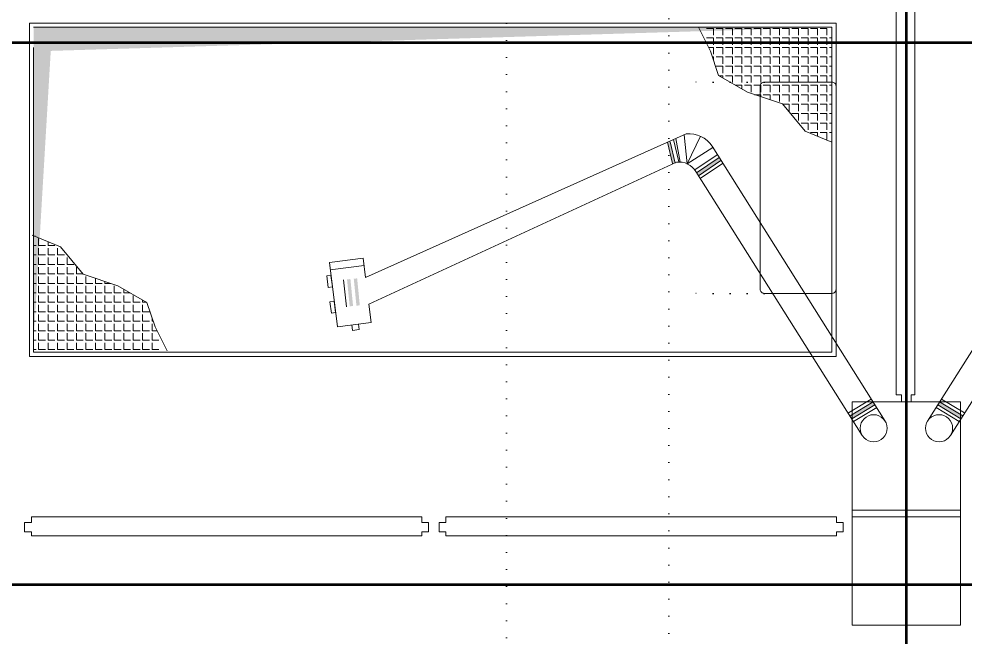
# Model space of a CAD drawing. Header units: metres. Extents: x -13933 to 152404, y -7861 to 21912.
# Drawn here: x 1644 to 2343, y 5591 to 6048 of the extents above; entities that cross this region are included whole.
import ezdxf

# ---------------------------------------------------------------- set-up
doc = ezdxf.new("R2010")
doc.units = ezdxf.units.M
doc.header["$LTSCALE"] = 100
doc.header["$MEASUREMENT"] = 0
for name, pattern in [('ACAD_ISO05W100', [33, 24, -3, 0, -3, 0, -3]), ('DOT2', [0.125, 0, -0.125]), ('HIDDEN', [0.375, 0.25, -0.125])]:
    doc.linetypes.add(name, pattern=pattern)
doc.layers.get('0').update_dxf_attribs({"color": 9, "lineweight": 9})
for name, color, linetype, lineweight in [('01', 9, 'Continuous', 9), ('06D', 9, 'Continuous', 9), ('10', 9, 'Continuous', 9), ('20', 9, 'DOT2', 9), ('bakırcı ekipman', 252, 'ACAD_ISO05W100', 9)]:
    doc.layers.add(name, color=color, linetype=linetype, lineweight=lineweight)

# ---------------------------------------------------------------- blocks, each defined once
blk = doc.blocks.new('p-kolon_80x80')
blk.add_lwpolyline([(-40, -40), (40, -40), (40, 40), (-40, 40)], close=True)
blk = doc.blocks.new('2.bod.sitatik')
at = {"layer": '01'}
for p in [(2300, -2905), (2300, -2990)]:
    blk.add_blockref('p-kolon_80x80', p, dxfattribs=at)
blk = doc.blocks.new('p-işyeri')
at = {"color": 0, "const_width": 2}
blk.add_lwpolyline([(200, 0), (200, 700), (-200, 700), (-200, 0)], close=True, dxfattribs=at)
blk = doc.blocks.new('rf')
at = {"layer": 'bakırcı ekipman', "color": 0, "lineweight": 0}
for p, q in [((174820.42, -9265.6), (174802.78, -9274.52)), ((174802.78, -9274.52), (174784.78, -9280.52)), ((174798.55, -9276.74), (174796.14, -9276.74)), ((174798.55, -9276.74), (174798.55, -9275.93)), ((174805.53, -9276.74), (174800.45, -9276.74)), ((174805.53, -9276.74), (174805.53, -9273.06)), ((174812.52, -9276.74), (174807.44, -9276.74)), ((174812.52, -9276.74), (174812.52, -9271.66)), ((174819.5, -9276.74), (174814.42, -9276.74)), ((174819.5, -9276.74), (174819.5, -9271.66)), ((174784.78, -9280.52), (174772.35, -9301.95)), ((174784.58, -9283.72), (174782.92, -9283.72)), ((174784.58, -9283.72), (174784.58, -9280.87)), ((174791.56, -9283.72), (174786.48, -9283.72)), ((174791.56, -9283.72), (174791.56, -9278.64)), ((174798.55, -9283.72), (174793.47, -9283.72)), ((174798.55, -9283.72), (174798.55, -9278.64)), ((174805.53, -9283.72), (174800.45, -9283.72)), ((174805.53, -9283.72), (174805.53, -9278.64)), ((174812.52, -9283.72), (174807.44, -9283.72)), ((174812.52, -9283.72), (174812.52, -9278.64)), ((174819.5, -9283.72), (174814.42, -9283.72)), ((174819.5, -9283.72), (174819.5, -9278.64)), ((174784.58, -9290.71), (174779.5, -9290.71)), ((174784.58, -9290.71), (174784.58, -9285.63)), ((174791.56, -9290.71), (174786.48, -9290.71)), ((174791.56, -9290.71), (174791.56, -9285.63)), ((174798.55, -9290.71), (174793.47, -9290.71)), ((174798.55, -9290.71), (174798.55, -9285.63)), ((174805.53, -9290.71), (174800.45, -9290.71)), ((174805.53, -9290.71), (174805.53, -9285.63)), ((174812.52, -9290.71), (174807.44, -9290.71)), ((174812.52, -9290.71), (174812.52, -9285.63)), ((174819.5, -9290.71), (174814.42, -9290.71)), ((174819.5, -9290.71), (174819.5, -9285.63)), ((174777.59, -9297.69), (174774.82, -9297.69)), ((174777.59, -9297.69), (174777.59, -9292.91)), ((174784.58, -9297.69), (174779.5, -9297.69)), ((174784.58, -9297.69), (174784.58, -9292.61)), ((174791.56, -9297.69), (174786.48, -9297.69)), ((174791.56, -9297.69), (174791.56, -9292.61)), ((174798.55, -9297.69), (174793.47, -9297.69)), ((174798.55, -9297.69), (174798.55, -9292.61)), ((174805.53, -9297.69), (174800.45, -9297.69)), ((174805.53, -9297.69), (174805.53, -9292.61)), ((174812.52, -9297.69), (174807.44, -9297.69)), ((174812.52, -9297.69), (174812.52, -9292.61)), ((174819.5, -9297.69), (174814.42, -9297.69)), ((174819.5, -9297.69), (174819.5, -9292.61)), ((174772.35, -9301.95), (174763.77, -9327.67)), ((174777.59, -9304.68), (174772.51, -9304.68)), ((174777.59, -9304.68), (174777.59, -9299.6)), ((174784.58, -9304.68), (174779.5, -9304.68)), ((174784.58, -9304.68), (174784.58, -9299.6)), ((174791.56, -9304.68), (174786.48, -9304.68)), ((174791.56, -9304.68), (174791.56, -9299.6)), ((174798.55, -9304.68), (174793.47, -9304.68)), ((174798.55, -9304.68), (174798.55, -9299.6)), ((174805.53, -9304.68), (174800.45, -9304.68)), ((174805.53, -9304.68), (174805.53, -9299.6)), ((174812.52, -9304.68), (174807.44, -9304.68)), ((174812.52, -9304.68), (174812.52, -9299.6)), ((174819.5, -9304.68), (174814.42, -9304.68)), ((174819.5, -9304.68), (174819.5, -9299.6)), ((174770.61, -9311.66), (174769.11, -9311.66)), ((174770.61, -9311.66), (174770.61, -9307.16)), ((174777.59, -9311.66), (174772.51, -9311.66)), ((174777.59, -9311.66), (174777.59, -9306.58)), ((174784.58, -9311.66), (174779.5, -9311.66)), ((174784.58, -9311.66), (174784.58, -9306.58)), ((174791.56, -9311.66), (174786.48, -9311.66)), ((174791.56, -9311.66), (174791.56, -9306.58)), ((174798.55, -9311.66), (174793.47, -9311.66)), ((174798.55, -9311.66), (174798.55, -9306.58)), ((174805.53, -9311.66), (174800.45, -9311.66)), ((174805.53, -9311.66), (174805.53, -9306.58)), ((174812.52, -9311.66), (174807.44, -9311.66)), ((174812.52, -9311.66), (174812.52, -9306.58)), ((174819.5, -9311.66), (174814.42, -9311.66)), ((174819.5, -9311.66), (174819.5, -9306.58)), ((174770.61, -9318.65), (174766.78, -9318.65)), ((174770.61, -9318.65), (174770.61, -9313.57)), ((174777.59, -9318.65), (174772.51, -9318.65)), ((174777.59, -9318.65), (174777.59, -9313.57)), ((174784.58, -9318.65), (174779.5, -9318.65)), ((174784.58, -9318.65), (174784.58, -9313.57)), ((174791.56, -9318.65), (174786.48, -9318.65)), ((174791.56, -9318.65), (174791.56, -9313.57)), ((174798.55, -9318.65), (174793.47, -9318.65)), ((174798.55, -9318.65), (174798.55, -9313.57)), ((174805.53, -9318.65), (174800.45, -9318.65)), ((174805.53, -9318.65), (174805.53, -9313.57)), ((174812.52, -9318.65), (174807.44, -9318.65)), ((174812.52, -9318.65), (174812.52, -9313.57)), ((174819.5, -9318.65), (174814.42, -9318.65)), ((174819.5, -9318.65), (174819.5, -9313.57)), ((174770.61, -9325.63), (174765.53, -9325.63)), ((174770.61, -9325.63), (174770.61, -9320.55)), ((174777.59, -9325.63), (174772.51, -9325.63)), ((174777.59, -9325.63), (174777.59, -9320.55)), ((174784.58, -9325.63), (174779.5, -9325.63)), ((174784.58, -9325.63), (174784.58, -9320.55)), ((174791.56, -9325.63), (174786.48, -9325.63)), ((174791.56, -9325.63), (174791.56, -9320.55)), ((174798.55, -9325.63), (174793.47, -9325.63)), ((174798.55, -9325.63), (174798.55, -9320.55)), ((174805.53, -9325.63), (174800.45, -9325.63)), ((174805.53, -9325.63), (174805.53, -9320.55)), ((174812.52, -9325.63), (174807.44, -9325.63)), ((174812.52, -9325.63), (174812.52, -9320.55)), ((174819.5, -9325.63), (174814.42, -9325.63)), ((174819.5, -9325.63), (174819.5, -9320.55)), ((174763.77, -9327.67), (174743.62, -9344.38)), ((174763.62, -9332.62), (174758.54, -9332.62)), ((174763.62, -9332.62), (174763.62, -9327.79)), ((174770.61, -9332.62), (174765.53, -9332.62)), ((174770.61, -9332.62), (174770.61, -9327.54)), ((174777.59, -9332.62), (174772.51, -9332.62)), ((174777.59, -9332.62), (174777.59, -9327.54)), ((174784.58, -9332.62), (174779.5, -9332.62)), ((174784.58, -9332.62), (174784.58, -9327.54)), ((174791.56, -9332.62), (174786.48, -9332.62)), ((174791.56, -9332.62), (174791.56, -9327.54)), ((174798.55, -9332.62), (174793.47, -9332.62)), ((174798.55, -9332.62), (174798.55, -9327.54)), ((174805.53, -9332.62), (174800.45, -9332.62)), ((174805.53, -9332.62), (174805.53, -9327.54)), ((174812.52, -9332.62), (174807.44, -9332.62)), ((174812.52, -9332.62), (174812.52, -9327.54)), ((174819.5, -9332.62), (174814.42, -9332.62)), ((174819.5, -9332.62), (174819.5, -9327.54)), ((174749.65, -9339.6), (174749.38, -9339.6)), ((174749.65, -9339.6), (174749.65, -9339.38)), ((174756.64, -9339.6), (174751.56, -9339.6)), ((174756.64, -9339.6), (174756.64, -9334.52)), ((174763.62, -9339.6), (174758.54, -9339.6)), ((174763.62, -9339.6), (174763.62, -9334.52)), ((174770.61, -9339.6), (174765.53, -9339.6)), ((174770.61, -9339.6), (174770.61, -9334.52)), ((174777.59, -9339.6), (174772.51, -9339.6)), ((174777.59, -9339.6), (174777.59, -9334.52)), ((174784.58, -9339.6), (174779.5, -9339.6)), ((174784.58, -9339.6), (174784.58, -9334.52)), ((174791.56, -9339.6), (174786.48, -9339.6)), ((174791.56, -9339.6), (174791.56, -9334.52)), ((174798.55, -9339.6), (174793.47, -9339.6)), ((174798.55, -9339.6), (174798.55, -9334.52)), ((174805.53, -9339.6), (174800.45, -9339.6)), ((174805.53, -9339.6), (174805.53, -9334.52)), ((174812.52, -9339.6), (174807.44, -9339.6)), ((174812.52, -9339.6), (174812.52, -9334.52)), ((174819.5, -9339.6), (174814.42, -9339.6)), ((174819.5, -9339.6), (174819.5, -9334.52)), ((174743.62, -9344.38), (174735.05, -9365.29)), ((174749.65, -9346.59), (174744.57, -9346.59)), ((174749.65, -9346.59), (174749.65, -9341.51)), ((174756.64, -9346.59), (174751.56, -9346.59)), ((174756.64, -9346.59), (174756.64, -9341.51)), ((174763.62, -9346.59), (174758.54, -9346.59)), ((174763.62, -9346.59), (174763.62, -9341.51)), ((174770.61, -9346.59), (174765.53, -9346.59)), ((174770.61, -9346.59), (174770.61, -9341.51)), ((174777.59, -9346.59), (174772.51, -9346.59)), ((174777.59, -9346.59), (174777.59, -9341.51)), ((174784.58, -9346.59), (174779.5, -9346.59)), ((174784.58, -9346.59), (174784.58, -9341.51)), ((174791.56, -9346.59), (174786.48, -9346.59)), ((174791.56, -9346.59), (174791.56, -9341.51)), ((174798.55, -9346.59), (174793.47, -9346.59)), ((174798.55, -9346.59), (174798.55, -9341.51)), ((174805.53, -9346.59), (174800.45, -9346.59)), ((174805.53, -9346.59), (174805.53, -9341.51)), ((174812.52, -9346.59), (174807.44, -9346.59)), ((174812.52, -9346.59), (174812.52, -9341.51)), ((174819.5, -9346.59), (174814.42, -9346.59)), ((174819.5, -9346.59), (174819.5, -9341.51)), ((174742.67, -9353.57), (174739.66, -9353.57)), ((174742.67, -9353.57), (174742.67, -9348.49)), ((174749.65, -9353.57), (174744.57, -9353.57)), ((174749.65, -9353.57), (174749.65, -9348.49)), ((174756.64, -9353.57), (174751.56, -9353.57)), ((174756.64, -9353.57), (174756.64, -9348.49)), ((174763.62, -9353.57), (174758.54, -9353.57)), ((174763.62, -9353.57), (174763.62, -9348.49)), ((174770.61, -9353.57), (174765.53, -9353.57)), ((174770.61, -9353.57), (174770.61, -9348.49)), ((174777.59, -9353.57), (174772.51, -9353.57)), ((174777.59, -9353.57), (174777.59, -9348.49)), ((174784.58, -9353.57), (174779.5, -9353.57)), ((174784.58, -9353.57), (174784.58, -9348.49)), ((174791.56, -9353.57), (174786.48, -9353.57)), ((174791.56, -9353.57), (174791.56, -9348.49)), ((174798.55, -9353.57), (174793.47, -9353.57)), ((174798.55, -9353.57), (174798.55, -9348.49)), ((174805.53, -9353.57), (174800.45, -9353.57)), ((174805.53, -9353.57), (174805.53, -9348.49)), ((174812.52, -9353.57), (174807.44, -9353.57)), ((174812.52, -9353.57), (174812.52, -9348.49)), ((174819.5, -9353.57), (174814.42, -9353.57)), ((174819.5, -9353.57), (174819.5, -9348.49)), ((174742.67, -9360.56), (174737.59, -9360.56)), ((174742.67, -9360.56), (174742.67, -9355.48)), ((174749.65, -9360.56), (174744.57, -9360.56)), ((174749.65, -9360.56), (174749.65, -9355.48)), ((174756.64, -9360.56), (174751.56, -9360.56)), ((174756.64, -9360.56), (174756.64, -9355.48)), ((174763.62, -9360.56), (174758.54, -9360.56)), ((174763.62, -9360.56), (174763.62, -9355.48)), ((174770.61, -9360.56), (174765.53, -9360.56)), ((174770.61, -9360.56), (174770.61, -9355.48)), ((174777.59, -9360.56), (174772.51, -9360.56)), ((174777.59, -9360.56), (174777.59, -9355.48)), ((174784.58, -9360.56), (174779.5, -9360.56)), ((174784.58, -9360.56), (174784.58, -9355.48)), ((174791.56, -9360.56), (174786.48, -9360.56)), ((174791.56, -9360.56), (174791.56, -9355.48)), ((174798.55, -9360.56), (174793.47, -9360.56)), ((174798.55, -9360.56), (174798.55, -9355.48)), ((174805.53, -9360.56), (174800.45, -9360.56)), ((174805.53, -9360.56), (174805.53, -9355.48)), ((174812.52, -9360.56), (174807.44, -9360.56)), ((174812.52, -9360.56), (174812.52, -9355.48)), ((174819.5, -9360.56), (174814.42, -9360.56)), ((174819.5, -9360.56), (174819.5, -9355.48)), ((174735.68, -9364.29), (174735.68, -9362.82)), ((174742.67, -9364.29), (174742.67, -9362.46)), ((174749.65, -9364.29), (174749.65, -9362.46)), ((174756.64, -9364.29), (174756.64, -9362.46)), ((174763.62, -9364.29), (174763.62, -9362.46)), ((174770.61, -9364.29), (174770.61, -9362.46)), ((174777.59, -9364.29), (174777.59, -9362.46)), ((174784.58, -9364.29), (174784.58, -9362.46)), ((174791.56, -9364.29), (174791.56, -9362.46)), ((174798.55, -9364.29), (174798.55, -9362.46)), ((174805.53, -9364.29), (174805.53, -9362.46)), ((174812.52, -9364.29), (174812.52, -9362.46)), ((174819.5, -9364.29), (174819.5, -9362.46))]:
    blk.add_line(p, q, dxfattribs=at)
blk = doc.blocks.new('p-mekanik_boyahane_mahal10')
for points in [[(124.49, 158.08), (122.49, 158.28), (118.82, 142.57), (120.83, 142.37)], [(124.49, 158.08), (122.49, 158.28), (118.82, 142.57), (120.83, 142.37)], [(101.69, 133.35), (103.01, 135.47), (86.46, 146.73), (85.13, 144.61)], [(101.69, 133.35), (103.01, 135.47), (86.46, 146.73), (85.13, 144.61)], [(-11.67, -46.07), (-10.35, -43.95), (-27.46, -33.6), (-28.79, -35.72)], [(-11.67, -46.07), (-10.35, -43.95), (-27.46, -33.6), (-28.79, -35.72)], [(-11.67, -46.07), (-10.35, -43.95), (-27.46, -33.6), (-28.79, -35.72)]]:
    blk.add_hatch(color=256).paths.add_polyline_path(points)
h = blk.add_hatch(color=256)
h.paths.add_polyline_path([(356.89, 37.18), (359.38, 36.93), (361.35, 56.83), (358.86, 57.08)])
h.paths.add_polyline_path([(351.91, 37.67), (354.4, 37.42), (356.37, 57.33), (353.88, 57.57)])
h = blk.add_hatch(color=256)
h.paths.add_polyline_path([(356.89, 37.18), (359.38, 36.93), (361.35, 56.83), (358.86, 57.08)])
h.paths.add_polyline_path([(351.91, 37.67), (354.4, 37.42), (356.37, 57.33), (353.88, 57.57)])
for p, q in [((0, 246), (596, 246)), ((0, 3), (0, 246)), ((596, 246), (596, 0)), ((3, 243), (593, 243)), ((3, 3), (3, 243)), ((6.73, 242.09), (6.73, 237.01)), ((6.73, 242.09), (11.81, 242.09)), ((13.72, 242.09), (13.72, 237.01)), ((13.72, 242.09), (18.8, 242.09)), ((20.7, 242.09), (20.7, 237.01)), ((20.7, 242.09), (25.78, 242.09)), ((27.69, 242.09), (27.69, 237.01)), ((27.69, 242.09), (32.77, 242.09)), ((34.67, 242.09), (34.67, 237.01)), ((34.67, 242.09), (39.75, 242.09)), ((41.66, 242.09), (41.66, 237.01)), ((41.66, 242.09), (46.74, 242.09)), ((48.64, 242.09), (48.64, 237.01)), ((48.64, 242.09), (53.72, 242.09)), ((55.63, 242.09), (55.63, 237.01)), ((55.63, 242.09), (60.71, 242.09)), ((62.61, 242.09), (62.61, 237.01)), ((62.61, 242.09), (67.69, 242.09)), ((69.6, 242.09), (69.6, 237.01)), ((69.6, 242.09), (74.68, 242.09)), ((76.58, 242.09), (76.58, 237.01)), ((76.58, 242.09), (81.66, 242.09)), ((83.57, 242.09), (83.57, 237.01)), ((83.57, 242.09), (88.65, 242.09)), ((90.55, 242.09), (90.55, 237.01)), ((90.55, 242.09), (95.63, 242.09)), ((101.69, 243), (92.77, 225.37)), ((3, 235.1), (4.83, 235.1)), ((6.73, 235.1), (6.73, 230.02)), ((6.73, 235.1), (11.81, 235.1)), ((13.72, 235.1), (13.72, 230.02)), ((13.72, 235.1), (18.8, 235.1)), ((20.7, 235.1), (20.7, 230.02)), ((20.7, 235.1), (25.78, 235.1)), ((27.69, 235.1), (27.69, 230.02)), ((27.69, 235.1), (32.77, 235.1)), ((34.67, 235.1), (34.67, 230.02)), ((34.67, 235.1), (39.75, 235.1)), ((41.66, 235.1), (41.66, 230.02)), ((41.66, 235.1), (46.74, 235.1)), ((48.64, 235.1), (48.64, 230.02)), ((48.64, 235.1), (53.72, 235.1)), ((55.63, 235.1), (55.63, 230.02)), ((55.63, 235.1), (60.71, 235.1)), ((62.61, 235.1), (62.61, 230.02)), ((62.61, 235.1), (67.69, 235.1)), ((69.6, 235.1), (69.6, 230.02)), ((69.6, 235.1), (74.68, 235.1)), ((76.58, 235.1), (76.58, 230.02)), ((76.58, 235.1), (81.66, 235.1)), ((83.57, 235.1), (83.57, 230.02)), ((83.57, 235.1), (88.65, 235.1)), ((90.55, 235.1), (90.55, 230.02)), ((90.55, 235.1), (95.63, 235.1)), ((3, 228.12), (4.83, 228.12)), ((6.73, 228.12), (6.73, 223.04)), ((6.73, 228.12), (11.81, 228.12)), ((13.72, 228.12), (13.72, 223.04)), ((13.72, 228.12), (18.8, 228.12)), ((20.7, 228.12), (20.7, 223.04)), ((20.7, 228.12), (25.78, 228.12)), ((27.69, 228.12), (27.69, 223.04)), ((27.69, 228.12), (32.77, 228.12)), ((34.67, 228.12), (34.67, 223.04)), ((34.67, 228.12), (39.75, 228.12)), ((41.66, 228.12), (41.66, 223.04)), ((41.66, 228.12), (46.74, 228.12)), ((48.64, 228.12), (48.64, 223.04)), ((48.64, 228.12), (53.72, 228.12)), ((55.63, 228.12), (55.63, 223.04)), ((55.63, 228.12), (60.71, 228.12)), ((62.61, 228.12), (62.61, 223.04)), ((62.61, 228.12), (67.69, 228.12)), ((69.6, 228.12), (69.6, 223.04)), ((69.6, 228.12), (74.68, 228.12)), ((76.58, 228.12), (76.58, 223.04)), ((76.58, 228.12), (81.66, 228.12)), ((83.57, 228.12), (83.57, 223.04)), ((83.57, 228.12), (88.65, 228.12)), ((92.77, 225.37), (86.77, 207.36)), ((90.55, 228.12), (90.55, 223.04)), ((90.55, 228.12), (94.23, 228.12)), ((593, 228), (593, 3)), ((3, 221.13), (4.83, 221.13)), ((6.73, 221.13), (6.73, 216.05)), ((6.73, 221.13), (11.81, 221.13)), ((13.72, 221.13), (13.72, 216.05)), ((13.72, 221.13), (18.8, 221.13)), ((20.7, 221.13), (20.7, 216.05)), ((20.7, 221.13), (25.78, 221.13)), ((27.69, 221.13), (27.69, 216.05)), ((27.69, 221.13), (32.77, 221.13)), ((34.67, 221.13), (34.67, 216.05)), ((34.67, 221.13), (39.75, 221.13)), ((41.66, 221.13), (41.66, 216.05)), ((41.66, 221.13), (46.74, 221.13)), ((48.64, 221.13), (48.64, 216.05)), ((48.64, 221.13), (53.72, 221.13)), ((55.63, 221.13), (55.63, 216.05)), ((55.63, 221.13), (60.71, 221.13)), ((62.61, 221.13), (62.61, 216.05)), ((62.61, 221.13), (67.69, 221.13)), ((69.6, 221.13), (69.6, 216.05)), ((69.6, 221.13), (74.68, 221.13)), ((76.58, 221.13), (76.58, 216.05)), ((76.58, 221.13), (81.66, 221.13)), ((83.57, 221.13), (83.57, 216.05)), ((83.57, 221.13), (88.65, 221.13)), ((90.55, 221.13), (90.55, 218.72)), ((90.55, 221.13), (91.36, 221.13)), ((3, 214.15), (4.83, 214.15)), ((6.73, 214.15), (6.73, 209.07)), ((6.73, 214.15), (11.81, 214.15)), ((13.72, 214.15), (13.72, 209.07)), ((13.72, 214.15), (18.8, 214.15)), ((20.7, 214.15), (20.7, 209.07)), ((20.7, 214.15), (25.78, 214.15)), ((27.69, 214.15), (27.69, 209.07)), ((27.69, 214.15), (32.77, 214.15)), ((34.67, 214.15), (34.67, 209.07)), ((34.67, 214.15), (39.75, 214.15)), ((41.66, 214.15), (41.66, 209.07)), ((41.66, 214.15), (46.74, 214.15)), ((48.64, 214.15), (48.64, 209.07)), ((48.64, 214.15), (53.72, 214.15)), ((55.63, 214.15), (55.63, 209.07)), ((55.63, 214.15), (60.71, 214.15)), ((62.61, 214.15), (62.61, 209.07)), ((62.61, 214.15), (67.69, 214.15)), ((69.6, 214.15), (69.6, 209.07)), ((69.6, 214.15), (74.68, 214.15)), ((76.58, 214.15), (76.58, 209.07)), ((76.58, 214.15), (81.66, 214.15)), ((83.57, 214.15), (83.57, 209.07)), ((83.57, 214.15), (88.65, 214.15)), ((3, 207.16), (4.83, 207.16)), ((6.73, 207.16), (6.73, 202.08)), ((6.73, 207.16), (11.81, 207.16)), ((13.72, 207.16), (13.72, 202.08)), ((13.72, 207.16), (18.8, 207.16)), ((20.7, 207.16), (20.7, 202.08)), ((20.7, 207.16), (25.78, 207.16)), ((27.69, 207.16), (27.69, 202.08)), ((27.69, 207.16), (32.77, 207.16)), ((34.67, 207.16), (34.67, 202.08)), ((34.67, 207.16), (39.75, 207.16)), ((41.66, 207.16), (41.66, 202.08)), ((41.66, 207.16), (46.74, 207.16)), ((48.64, 207.16), (48.64, 202.08)), ((48.64, 207.16), (53.72, 207.16)), ((55.63, 207.16), (55.63, 202.08)), ((55.63, 207.16), (60.71, 207.16)), ((62.61, 207.16), (62.61, 202.08)), ((62.61, 207.16), (67.69, 207.16)), ((86.77, 207.36), (65.34, 194.93)), ((69.6, 207.16), (69.6, 202.08)), ((69.6, 207.16), (74.68, 207.16)), ((76.58, 207.16), (76.58, 202.08)), ((76.58, 207.16), (81.66, 207.16)), ((83.57, 207.16), (83.57, 205.5)), ((83.57, 207.16), (86.42, 207.16)), ((3, 200.18), (4.83, 200.18)), ((6.73, 200.18), (6.73, 195.1)), ((6.73, 200.18), (11.81, 200.18)), ((13.72, 200.18), (13.72, 195.1)), ((13.72, 200.18), (18.8, 200.18)), ((20.7, 200.18), (20.7, 195.1)), ((20.7, 200.18), (25.78, 200.18)), ((27.69, 200.18), (27.69, 195.1)), ((27.69, 200.18), (32.77, 200.18)), ((34.67, 200.18), (34.67, 195.1)), ((34.67, 200.18), (39.75, 200.18)), ((41.66, 200.18), (41.66, 195.1)), ((41.66, 200.18), (46.74, 200.18)), ((48.64, 200.18), (48.64, 195.1)), ((48.64, 200.18), (53.72, 200.18)), ((55.63, 200.18), (55.63, 195.1)), ((55.63, 200.18), (60.71, 200.18)), ((62.61, 200.18), (62.61, 195.1)), ((62.61, 200.18), (67.69, 200.18)), ((69.6, 200.18), (69.6, 197.4)), ((69.6, 200.18), (74.39, 200.18)), ((3, 193.19), (4.83, 193.19)), ((6.73, 193.19), (6.73, 188.11)), ((6.73, 193.19), (11.81, 193.19)), ((13.72, 193.19), (13.72, 188.11)), ((13.72, 193.19), (18.8, 193.19)), ((20.7, 193.19), (20.7, 188.11)), ((20.7, 193.19), (25.78, 193.19)), ((27.69, 193.19), (27.69, 188.11)), ((27.69, 193.19), (32.77, 193.19)), ((34.67, 193.19), (34.67, 188.11)), ((34.67, 193.19), (39.75, 193.19)), ((65.34, 194.93), (39.63, 186.35)), ((41.66, 193.19), (41.66, 188.11)), ((41.66, 193.19), (46.74, 193.19)), ((48.64, 193.19), (48.64, 189.36)), ((48.64, 193.19), (53.72, 193.19)), ((55.63, 193.19), (55.63, 191.69)), ((55.63, 193.19), (60.13, 193.19)), ((3, 186.21), (4.83, 186.21)), ((6.73, 186.21), (6.73, 181.13)), ((6.73, 186.21), (11.81, 186.21)), ((13.72, 186.21), (13.72, 181.13)), ((13.72, 186.21), (18.8, 186.21)), ((20.7, 186.21), (20.7, 181.13)), ((20.7, 186.21), (25.78, 186.21)), ((39.63, 186.35), (22.91, 166.2)), ((27.69, 186.21), (27.69, 181.13)), ((27.69, 186.21), (32.77, 186.21)), ((34.67, 186.21), (34.67, 181.13)), ((34.67, 186.21), (39.5, 186.21)), ((3, 179.22), (4.83, 179.22)), ((6.73, 179.22), (6.73, 174.14)), ((6.73, 179.22), (11.81, 179.22)), ((13.72, 179.22), (13.72, 174.14)), ((13.72, 179.22), (18.8, 179.22)), ((20.7, 179.22), (20.7, 174.14)), ((20.7, 179.22), (25.78, 179.22)), ((27.69, 179.22), (27.69, 174.14)), ((27.69, 179.22), (32.77, 179.22)), ((3, 172.24), (4.83, 172.24)), ((6.73, 172.24), (6.73, 167.16)), ((6.73, 172.24), (11.81, 172.24)), ((13.72, 172.24), (13.72, 167.16)), ((13.72, 172.24), (18.8, 172.24)), ((20.7, 172.24), (20.7, 167.16)), ((20.7, 172.24), (25.78, 172.24)), ((27.69, 172.24), (27.69, 171.96)), ((27.69, 172.24), (27.92, 172.24)), ((22.91, 166.2), (3, 158.04)), ((3, 165.25), (4.83, 165.25)), ((6.73, 165.25), (6.73, 160.17)), ((6.73, 165.25), (11.81, 165.25)), ((13.72, 165.25), (13.72, 162.25)), ((13.72, 165.25), (18.8, 165.25)), ((110.02, 142.15), (100.26, 162.61)), ((110.02, 142.15), (100.26, 162.61)), ((110.02, 142.15), (112.3, 163.53)), ((110.02, 142.15), (112.3, 163.53)), ((110.63, 164.28), (347.62, 58.32)), ((110.63, 164.28), (347.62, 58.32)), ((-36.31, -47.78), (91.59, 155.06)), ((-36.31, -47.78), (91.59, 155.06)), ((110.02, 142.15), (91.01, 154.14)), ((110.02, 142.15), (91.01, 154.14)), ((115.29, 143.46), (118.45, 160.79)), ((115.29, 143.46), (118.45, 160.79)), ((116.2, 143.73), (120.02, 160.08)), ((116.2, 143.73), (120.02, 160.08)), ((118.82, 142.57), (122.49, 158.28)), ((118.82, 142.57), (122.49, 158.28)), ((120.83, 142.37), (124.49, 158.08)), ((120.83, 142.37), (124.49, 158.08)), ((104.33, 137.6), (87.78, 148.85)), ((104.33, 137.6), (87.78, 148.85)), ((100.36, 131.23), (83.81, 142.48)), ((100.36, 131.23), (83.81, 142.48)), ((101.69, 133.35), (85.13, 144.61)), ((101.69, 133.35), (85.13, 144.61)), ((103.01, 135.47), (86.46, 146.73)), ((103.01, 135.47), (86.46, 146.73)), ((117.8, 143.4), (345.15, 38.47)), ((117.8, 143.4), (345.15, 38.47)), ((-19.39, -58.45), (103.52, 136.49)), ((-19.39, -58.45), (103.52, 136.49)), ((347.62, 58.32), (349.37, 72.38)), ((347.62, 58.32), (349.37, 72.38)), ((349.37, 72.38), (374.4, 69.27)), ((349.37, 72.38), (374.4, 69.27)), ((348.71, 67.08), (373.74, 63.97)), ((348.71, 67.08), (373.74, 63.97)), ((374.4, 69.27), (368.49, 21.82)), ((374.4, 69.27), (368.49, 21.82)), ((363.84, 56.59), (361.86, 36.68)), ((363.84, 56.59), (361.86, 36.68)), ((343.47, 24.93), (345.15, 38.47)), ((343.47, 24.93), (345.15, 38.47)), ((368.49, 21.82), (343.47, 24.93)), ((368.49, 21.82), (343.47, 24.93)), ((352.82, 23.77), (352.33, 19.81)), ((352.82, 23.77), (352.33, 19.81)), ((357.75, 23.16), (357.26, 19.2)), ((357.75, 23.16), (357.26, 19.2)), ((357.26, 19.2), (352.33, 19.81)), ((357.26, 19.2), (352.33, 19.81)), ((-10.35, -43.95), (-27.46, -33.6)), ((-10.35, -43.95), (-27.46, -33.6)), ((-10.35, -43.95), (-27.46, -33.6)), ((-9.11, -41.77), (-26.06, -31.53)), ((-9.11, -41.77), (-26.06, -31.53)), ((-9.11, -41.77), (-26.06, -31.53)), ((-12.99, -48.19), (-30.11, -37.84)), ((-12.99, -48.19), (-30.11, -37.84)), ((-12.99, -48.19), (-30.11, -37.84)), ((-11.67, -46.07), (-28.79, -35.72)), ((-11.67, -46.07), (-28.79, -35.72)), ((-11.67, -46.07), (-28.79, -35.72))]:
    blk.add_line(p, q)
for points in [[(3, 243), (3, 3), (53.89, 3), (3, 3), (593, 3)], [(0, 3), (0, 0), (596, 0)]]:
    blk.add_lwpolyline(points)
for points in [[(373.22, 59.77), (372.17, 51.33), (375.3, 50.94), (376.35, 59.38)], [(373.22, 59.77), (372.17, 51.33), (375.3, 50.94), (376.35, 59.38)], [(370.85, 40.73), (369.8, 32.29), (372.93, 31.9), (373.98, 40.34)], [(370.85, 40.73), (369.8, 32.29), (372.93, 31.9), (373.98, 40.34)]]:
    blk.add_lwpolyline(points, close=True)
blk.add_circle((-27.83, -53.07), 10)
blk.add_circle((-27.83, -53.07), 10)
blk.add_circle((-27.83, -53.07), 10)
for centre, radius in [((108.51, 144.39), 20), ((108.51, 144.39), 20), ((116.21, 128.49), 15), ((116.21, 128.49), 15)]:
    blk.add_arc(centre, radius, 83.9062, 147.76696)
blk.add_solid([(3, 243), (593, 243), (580.29, 225.53), (593, 11)])
at = {"extrusion": (0, 0, -1), "zscale": -1, "rotation": 270}
blk.add_blockref('rf', (8771.32, 174824.5), dxfattribs=at)
blk = doc.blocks.new('p-mekanik_boyahane_mahal06')
for points in [[(471.51, 158.08), (473.51, 158.28), (477.18, 142.57), (475.17, 142.37)], [(471.51, 158.08), (473.51, 158.28), (477.18, 142.57), (475.17, 142.37)], [(494.31, 133.35), (492.99, 135.47), (509.54, 146.73), (510.87, 144.61)], [(494.31, 133.35), (492.99, 135.47), (509.54, 146.73), (510.87, 144.61)], [(607.67, -46.07), (606.35, -43.95), (623.46, -33.6), (624.79, -35.72)], [(607.67, -46.07), (606.35, -43.95), (623.46, -33.6), (624.79, -35.72)], [(607.67, -46.07), (606.35, -43.95), (623.46, -33.6), (624.79, -35.72)]]:
    blk.add_hatch(color=256).paths.add_polyline_path(points)
h = blk.add_hatch(color=256)
h.paths.add_polyline_path([(239.11, 37.18), (236.62, 36.93), (234.65, 56.83), (237.14, 57.08)])
h.paths.add_polyline_path([(244.09, 37.67), (241.6, 37.42), (239.63, 57.33), (242.12, 57.57)])
h = blk.add_hatch(color=256)
h.paths.add_polyline_path([(239.11, 37.18), (236.62, 36.93), (234.65, 56.83), (237.14, 57.08)])
h.paths.add_polyline_path([(244.09, 37.67), (241.6, 37.42), (239.63, 57.33), (242.12, 57.57)])
for p, q in [((596, 246), (0, 246)), ((0, 246), (0, 0)), ((596, 3), (596, 246)), ((593, 243), (3, 243)), ((494.31, 243), (503.23, 225.37)), ((505.45, 242.09), (500.37, 242.09)), ((505.45, 242.09), (505.45, 237.01)), ((512.43, 242.09), (507.35, 242.09)), ((512.43, 242.09), (512.43, 237.01)), ((519.42, 242.09), (514.34, 242.09)), ((519.42, 242.09), (519.42, 237.01)), ((526.4, 242.09), (521.32, 242.09)), ((526.4, 242.09), (526.4, 237.01)), ((533.39, 242.09), (528.31, 242.09)), ((533.39, 242.09), (533.39, 237.01)), ((540.37, 242.09), (535.29, 242.09)), ((540.37, 242.09), (540.37, 237.01)), ((547.36, 242.09), (542.28, 242.09)), ((547.36, 242.09), (547.36, 237.01)), ((554.34, 242.09), (549.26, 242.09)), ((554.34, 242.09), (554.34, 237.01)), ((561.33, 242.09), (556.25, 242.09)), ((561.33, 242.09), (561.33, 237.01)), ((568.31, 242.09), (563.23, 242.09)), ((568.31, 242.09), (568.31, 237.01)), ((575.3, 242.09), (570.22, 242.09)), ((575.3, 242.09), (575.3, 237.01)), ((582.28, 242.09), (577.2, 242.09)), ((582.28, 242.09), (582.28, 237.01)), ((589.27, 242.09), (584.19, 242.09)), ((589.27, 242.09), (589.27, 237.01)), ((593, 3), (593, 243)), ((505.45, 235.1), (500.37, 235.1)), ((505.45, 235.1), (505.45, 230.02)), ((512.43, 235.1), (507.35, 235.1)), ((512.43, 235.1), (512.43, 230.02)), ((519.42, 235.1), (514.34, 235.1)), ((519.42, 235.1), (519.42, 230.02)), ((526.4, 235.1), (521.32, 235.1)), ((526.4, 235.1), (526.4, 230.02)), ((533.39, 235.1), (528.31, 235.1)), ((533.39, 235.1), (533.39, 230.02)), ((540.37, 235.1), (535.29, 235.1)), ((540.37, 235.1), (540.37, 230.02)), ((547.36, 235.1), (542.28, 235.1)), ((547.36, 235.1), (547.36, 230.02)), ((554.34, 235.1), (549.26, 235.1)), ((554.34, 235.1), (554.34, 230.02)), ((561.33, 235.1), (556.25, 235.1)), ((561.33, 235.1), (561.33, 230.02)), ((568.31, 235.1), (563.23, 235.1)), ((568.31, 235.1), (568.31, 230.02)), ((575.3, 235.1), (570.22, 235.1)), ((575.3, 235.1), (575.3, 230.02)), ((582.28, 235.1), (577.2, 235.1)), ((582.28, 235.1), (582.28, 230.02)), ((589.27, 235.1), (584.19, 235.1)), ((589.27, 235.1), (589.27, 230.02)), ((593, 235.1), (591.17, 235.1)), ((3, 228), (3, 3)), ((505.45, 228.12), (501.77, 228.12)), ((503.23, 225.37), (509.23, 207.36)), ((505.45, 228.12), (505.45, 223.04)), ((512.43, 228.12), (507.35, 228.12)), ((512.43, 228.12), (512.43, 223.04)), ((519.42, 228.12), (514.34, 228.12)), ((519.42, 228.12), (519.42, 223.04)), ((526.4, 228.12), (521.32, 228.12)), ((526.4, 228.12), (526.4, 223.04)), ((533.39, 228.12), (528.31, 228.12)), ((533.39, 228.12), (533.39, 223.04)), ((540.37, 228.12), (535.29, 228.12)), ((540.37, 228.12), (540.37, 223.04)), ((547.36, 228.12), (542.28, 228.12)), ((547.36, 228.12), (547.36, 223.04)), ((554.34, 228.12), (549.26, 228.12)), ((554.34, 228.12), (554.34, 223.04)), ((561.33, 228.12), (556.25, 228.12)), ((561.33, 228.12), (561.33, 223.04)), ((568.31, 228.12), (563.23, 228.12)), ((568.31, 228.12), (568.31, 223.04)), ((575.3, 228.12), (570.22, 228.12)), ((575.3, 228.12), (575.3, 223.04)), ((582.28, 228.12), (577.2, 228.12)), ((582.28, 228.12), (582.28, 223.04)), ((589.27, 228.12), (584.19, 228.12)), ((589.27, 228.12), (589.27, 223.04)), ((593, 228.12), (591.17, 228.12)), ((505.45, 221.13), (504.64, 221.13)), ((505.45, 221.13), (505.45, 218.72)), ((512.43, 221.13), (507.35, 221.13)), ((512.43, 221.13), (512.43, 216.05)), ((519.42, 221.13), (514.34, 221.13)), ((519.42, 221.13), (519.42, 216.05)), ((526.4, 221.13), (521.32, 221.13)), ((526.4, 221.13), (526.4, 216.05)), ((533.39, 221.13), (528.31, 221.13)), ((533.39, 221.13), (533.39, 216.05)), ((540.37, 221.13), (535.29, 221.13)), ((540.37, 221.13), (540.37, 216.05)), ((547.36, 221.13), (542.28, 221.13)), ((547.36, 221.13), (547.36, 216.05)), ((554.34, 221.13), (549.26, 221.13)), ((554.34, 221.13), (554.34, 216.05)), ((561.33, 221.13), (556.25, 221.13)), ((561.33, 221.13), (561.33, 216.05)), ((568.31, 221.13), (563.23, 221.13)), ((568.31, 221.13), (568.31, 216.05)), ((575.3, 221.13), (570.22, 221.13)), ((575.3, 221.13), (575.3, 216.05)), ((582.28, 221.13), (577.2, 221.13)), ((582.28, 221.13), (582.28, 216.05)), ((589.27, 221.13), (584.19, 221.13)), ((589.27, 221.13), (589.27, 216.05)), ((593, 221.13), (591.17, 221.13)), ((512.43, 214.15), (507.35, 214.15)), ((512.43, 214.15), (512.43, 209.07)), ((519.42, 214.15), (514.34, 214.15)), ((519.42, 214.15), (519.42, 209.07)), ((526.4, 214.15), (521.32, 214.15)), ((526.4, 214.15), (526.4, 209.07)), ((533.39, 214.15), (528.31, 214.15)), ((533.39, 214.15), (533.39, 209.07)), ((540.37, 214.15), (535.29, 214.15)), ((540.37, 214.15), (540.37, 209.07)), ((547.36, 214.15), (542.28, 214.15)), ((547.36, 214.15), (547.36, 209.07)), ((554.34, 214.15), (549.26, 214.15)), ((554.34, 214.15), (554.34, 209.07)), ((561.33, 214.15), (556.25, 214.15)), ((561.33, 214.15), (561.33, 209.07)), ((568.31, 214.15), (563.23, 214.15)), ((568.31, 214.15), (568.31, 209.07)), ((575.3, 214.15), (570.22, 214.15)), ((575.3, 214.15), (575.3, 209.07)), ((582.28, 214.15), (577.2, 214.15)), ((582.28, 214.15), (582.28, 209.07)), ((589.27, 214.15), (584.19, 214.15)), ((589.27, 214.15), (589.27, 209.07)), ((593, 214.15), (591.17, 214.15)), ((509.23, 207.36), (530.66, 194.93)), ((512.43, 207.16), (509.58, 207.16)), ((512.43, 207.16), (512.43, 205.5)), ((519.42, 207.16), (514.34, 207.16)), ((519.42, 207.16), (519.42, 202.08)), ((526.4, 207.16), (521.32, 207.16)), ((526.4, 207.16), (526.4, 202.08)), ((533.39, 207.16), (528.31, 207.16)), ((533.39, 207.16), (533.39, 202.08)), ((540.37, 207.16), (535.29, 207.16)), ((540.37, 207.16), (540.37, 202.08)), ((547.36, 207.16), (542.28, 207.16)), ((547.36, 207.16), (547.36, 202.08)), ((554.34, 207.16), (549.26, 207.16)), ((554.34, 207.16), (554.34, 202.08)), ((561.33, 207.16), (556.25, 207.16)), ((561.33, 207.16), (561.33, 202.08)), ((568.31, 207.16), (563.23, 207.16)), ((568.31, 207.16), (568.31, 202.08)), ((575.3, 207.16), (570.22, 207.16)), ((575.3, 207.16), (575.3, 202.08)), ((582.28, 207.16), (577.2, 207.16)), ((582.28, 207.16), (582.28, 202.08)), ((589.27, 207.16), (584.19, 207.16)), ((589.27, 207.16), (589.27, 202.08)), ((593, 207.16), (591.17, 207.16)), ((526.4, 200.18), (521.61, 200.18)), ((526.4, 200.18), (526.4, 197.4)), ((533.39, 200.18), (528.31, 200.18)), ((533.39, 200.18), (533.39, 195.1)), ((540.37, 200.18), (535.29, 200.18)), ((540.37, 200.18), (540.37, 195.1)), ((547.36, 200.18), (542.28, 200.18)), ((547.36, 200.18), (547.36, 195.1)), ((554.34, 200.18), (549.26, 200.18)), ((554.34, 200.18), (554.34, 195.1)), ((561.33, 200.18), (556.25, 200.18)), ((561.33, 200.18), (561.33, 195.1)), ((568.31, 200.18), (563.23, 200.18)), ((568.31, 200.18), (568.31, 195.1)), ((575.3, 200.18), (570.22, 200.18)), ((575.3, 200.18), (575.3, 195.1)), ((582.28, 200.18), (577.2, 200.18)), ((582.28, 200.18), (582.28, 195.1)), ((589.27, 200.18), (584.19, 200.18)), ((589.27, 200.18), (589.27, 195.1)), ((593, 200.18), (591.17, 200.18)), ((530.66, 194.93), (556.37, 186.35)), ((540.37, 193.19), (535.87, 193.19)), ((540.37, 193.19), (540.37, 191.69)), ((547.36, 193.19), (542.28, 193.19)), ((547.36, 193.19), (547.36, 189.36)), ((554.34, 193.19), (549.26, 193.19)), ((554.34, 193.19), (554.34, 188.11)), ((561.33, 193.19), (556.25, 193.19)), ((561.33, 193.19), (561.33, 188.11)), ((568.31, 193.19), (563.23, 193.19)), ((568.31, 193.19), (568.31, 188.11)), ((575.3, 193.19), (570.22, 193.19)), ((575.3, 193.19), (575.3, 188.11)), ((582.28, 193.19), (577.2, 193.19)), ((582.28, 193.19), (582.28, 188.11)), ((589.27, 193.19), (584.19, 193.19)), ((589.27, 193.19), (589.27, 188.11)), ((593, 193.19), (591.17, 193.19)), ((556.37, 186.35), (573.09, 166.2)), ((561.33, 186.21), (556.5, 186.21)), ((561.33, 186.21), (561.33, 181.13)), ((568.31, 186.21), (563.23, 186.21)), ((568.31, 186.21), (568.31, 181.13)), ((575.3, 186.21), (570.22, 186.21)), ((575.3, 186.21), (575.3, 181.13)), ((582.28, 186.21), (577.2, 186.21)), ((582.28, 186.21), (582.28, 181.13)), ((589.27, 186.21), (584.19, 186.21)), ((589.27, 186.21), (589.27, 181.13)), ((593, 186.21), (591.17, 186.21)), ((568.31, 179.22), (563.23, 179.22)), ((568.31, 179.22), (568.31, 174.14)), ((575.3, 179.22), (570.22, 179.22)), ((575.3, 179.22), (575.3, 174.14)), ((582.28, 179.22), (577.2, 179.22)), ((582.28, 179.22), (582.28, 174.14)), ((589.27, 179.22), (584.19, 179.22)), ((589.27, 179.22), (589.27, 174.14)), ((593, 179.22), (591.17, 179.22)), ((568.31, 172.24), (568.08, 172.24)), ((568.31, 172.24), (568.31, 171.96)), ((575.3, 172.24), (570.22, 172.24)), ((575.3, 172.24), (575.3, 167.16)), ((582.28, 172.24), (577.2, 172.24)), ((582.28, 172.24), (582.28, 167.16)), ((589.27, 172.24), (584.19, 172.24)), ((589.27, 172.24), (589.27, 167.16)), ((593, 172.24), (591.17, 172.24)), ((485.37, 164.28), (248.38, 58.32)), ((485.37, 164.28), (248.38, 58.32)), ((485.98, 142.15), (483.7, 163.53)), ((485.98, 142.15), (483.7, 163.53)), ((485.98, 142.15), (495.74, 162.61)), ((485.98, 142.15), (495.74, 162.61)), ((573.09, 166.2), (593, 158.04)), ((582.28, 165.25), (577.2, 165.25)), ((582.28, 165.25), (582.28, 162.25)), ((589.27, 165.25), (584.19, 165.25)), ((589.27, 165.25), (589.27, 160.17)), ((593, 165.25), (591.17, 165.25)), ((475.17, 142.37), (471.51, 158.08)), ((475.17, 142.37), (471.51, 158.08)), ((477.18, 142.57), (473.51, 158.28)), ((477.18, 142.57), (473.51, 158.28)), ((479.8, 143.73), (475.98, 160.08)), ((479.8, 143.73), (475.98, 160.08)), ((480.71, 143.46), (477.55, 160.79)), ((480.71, 143.46), (477.55, 160.79)), ((485.98, 142.15), (504.99, 154.14)), ((485.98, 142.15), (504.99, 154.14)), ((632.31, -47.78), (504.41, 155.06)), ((632.31, -47.78), (504.41, 155.06)), ((491.67, 137.6), (508.22, 148.85)), ((491.67, 137.6), (508.22, 148.85)), ((478.2, 143.4), (250.85, 38.47)), ((478.2, 143.4), (250.85, 38.47)), ((492.99, 135.47), (509.54, 146.73)), ((492.99, 135.47), (509.54, 146.73)), ((494.31, 133.35), (510.87, 144.61)), ((494.31, 133.35), (510.87, 144.61)), ((495.64, 131.23), (512.19, 142.48)), ((495.64, 131.23), (512.19, 142.48)), ((615.39, -58.45), (492.48, 136.49)), ((615.39, -58.45), (492.48, 136.49)), ((246.63, 72.38), (221.6, 69.27)), ((246.63, 72.38), (221.6, 69.27)), ((248.38, 58.32), (246.63, 72.38)), ((248.38, 58.32), (246.63, 72.38)), ((221.6, 69.27), (227.51, 21.82)), ((221.6, 69.27), (227.51, 21.82)), ((247.29, 67.08), (222.26, 63.97)), ((247.29, 67.08), (222.26, 63.97)), ((232.16, 56.59), (234.14, 36.68)), ((232.16, 56.59), (234.14, 36.68)), ((252.53, 24.93), (250.85, 38.47)), ((252.53, 24.93), (250.85, 38.47)), ((227.51, 21.82), (252.53, 24.93)), ((227.51, 21.82), (252.53, 24.93)), ((238.25, 23.16), (238.74, 19.2)), ((238.25, 23.16), (238.74, 19.2)), ((243.18, 23.77), (243.67, 19.81)), ((243.18, 23.77), (243.67, 19.81)), ((238.74, 19.2), (243.67, 19.81)), ((238.74, 19.2), (243.67, 19.81)), ((605.11, -41.77), (622.06, -31.53)), ((605.11, -41.77), (622.06, -31.53)), ((605.11, -41.77), (622.06, -31.53)), ((606.35, -43.95), (623.46, -33.6)), ((606.35, -43.95), (623.46, -33.6)), ((606.35, -43.95), (623.46, -33.6)), ((607.67, -46.07), (624.79, -35.72)), ((607.67, -46.07), (624.79, -35.72)), ((607.67, -46.07), (624.79, -35.72)), ((608.99, -48.19), (626.11, -37.84)), ((608.99, -48.19), (626.11, -37.84)), ((608.99, -48.19), (626.11, -37.84))]:
    blk.add_line(p, q)
for points in [[(593, 243), (593, 3), (542.11, 3), (593, 3), (3, 3)], [(596, 3), (596, 0), (0, 0)]]:
    blk.add_lwpolyline(points)
for points in [[(222.78, 59.77), (223.83, 51.33), (220.7, 50.94), (219.65, 59.38)], [(222.78, 59.77), (223.83, 51.33), (220.7, 50.94), (219.65, 59.38)], [(225.15, 40.73), (226.2, 32.29), (223.07, 31.9), (222.02, 40.34)], [(225.15, 40.73), (226.2, 32.29), (223.07, 31.9), (222.02, 40.34)]]:
    blk.add_lwpolyline(points, close=True)
blk.add_circle((623.83, -53.07), 10)
blk.add_circle((623.83, -53.07), 10)
blk.add_circle((623.83, -53.07), 10)
for centre, radius in [((487.49, 144.39), 20), ((487.49, 144.39), 20), ((479.79, 128.49), 15), ((479.79, 128.49), 15)]:
    blk.add_arc(centre, radius, 32.23304, 96.0938)
blk.add_solid([(593, 243), (3, 243), (15.71, 225.53), (3, 11)])
at = {"rotation": 270}
blk.add_blockref('rf', (9367.32, 174824.5), dxfattribs=at)
blk = doc.blocks.new('2.bod.Mimari')
at = {"layer": '06D', "linetype": 'DOT2'}
blk.add_lwpolyline([(2214.39, -1748.97, 0.414214), (2124.39, -1838.97), (2124.39, -3732.3), (2004.39, -3732.3), (2004.39, -1838.97)], format="xyb", dxfattribs=at)
at = {"layer": '06D'}
for points in [[(2296.5, -2552.5), (2296.5, -2557.5), (2292.36, -2557.5), (2292.36, -2860), (2296.5, -2860), (2296.5, -2865), (2303.5, -2865), (2303.5, -2860), (2306.36, -2860), (2306.36, -2557.5), (2303.5, -2557.5), (2303.5, -2552.5)], [(1946.85, -2954.14), (1941.85, -2954.14), (1941.85, -2950), (1653.37, -2950), (1653.37, -2954.14), (1648.37, -2954.14), (1648.37, -2961.14), (1653.37, -2961.14), (1653.37, -2964), (1941.85, -2964), (1941.85, -2961.14), (1946.85, -2961.14)], [(1954.78, -2954.14), (1959.78, -2954.14), (1959.78, -2950), (2248.26, -2950), (2248.26, -2954.14), (2253.26, -2954.14), (2253.26, -2961.14), (2248.26, -2961.14), (2248.26, -2964), (1959.78, -2964), (1959.78, -2961.14), (1954.78, -2961.14)]]:
    blk.add_lwpolyline(points, close=True, dxfattribs=at)
at = {"layer": '06D', "linetype": 'DOT2', "lineweight": -3}
for points in [[(2195, -2629), (2135.03, -2629)], [(2195, -2785), (2135.03, -2785)]]:
    blk.add_lwpolyline(points, dxfattribs=at)
at = {"layer": '10'}
blk.add_lwpolyline([(2245, -2629), (2195, -2629, 0.414214), (2192, -2632), (2192, -2782, 0.414214), (2195, -2785), (2245, -2785, 0.414214), (2248, -2782), (2248, -2632, 0.414214)], format="xyb", close=True, dxfattribs=at)
at = {"layer": '20', "color": 251, "linetype": 'HIDDEN'}
blk.add_lwpolyline([(2260, -3030), (2340, -3030), (2340, -2865), (2260, -2865)], close=True, dxfattribs=at)
at = {"layer": '06D', "color": 89, "linetype": 'HIDDEN', "true_color": 0x2e4d23, "rotation": 90}
for p in [(2300, -2400), (3000, -2400), (2300, -2800), (3000, -2800), (2300, -3200), (3000, -3200)]:
    blk.add_blockref('p-işyeri', p, dxfattribs=at)
at = {"layer": '06D'}
for name, p in [('p-mekanik_boyahane_mahal06', (1652, -2831.5)), ('p-mekanik_boyahane_mahal10', (2352, -2831.47))]:
    blk.add_blockref(name, p, dxfattribs=at)

msp = doc.modelspace()

# ---------------------------------------------------------------- block references
for name in ['2.bod.sitatik', '2.bod.Mimari']:
    msp.add_blockref(name, (0, 8630))

doc.saveas('drawing.dxf')
